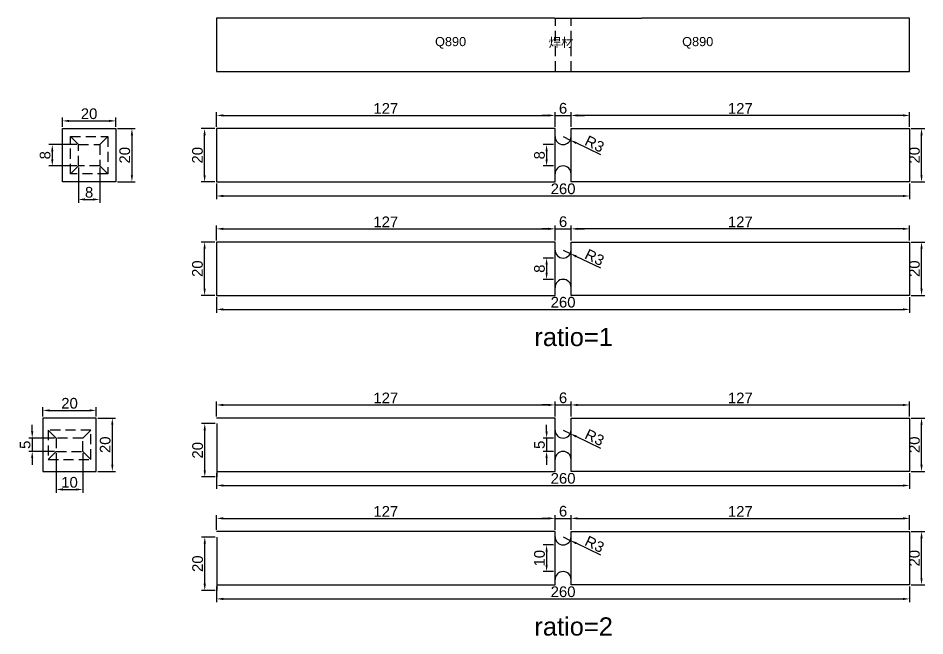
# Model space of a CAD drawing. Header units: millimetres. Extents: x 2099 to 3167, y 1581 to 1813.
# Drawn here: x 2099.4 to 2439.6, y 1581.4 to 1813 of the extents above; entities that cross this region are included whole.
import ezdxf

# ---------------------------------------------------------------- set-up
doc = ezdxf.new("R2010")
doc.units = ezdxf.units.MM
doc.header["$LTSCALE"] = 0.3
doc.linetypes.add('DASHED', pattern=[19.05, 12.7, -6.35])
doc.styles.get("Standard").update_dxf_attribs({"font": 'arial.ttf'})
doc.dimstyles.new('ISO-25', dxfattribs={"dimtxt": 4, "dimasz": 2.5, "dimexe": 1.25, "dimexo": 0.625, "dimtad": 1, "dimtxsty": 'Standard', "dimcen": 2.5, "dimadec": 0, "dimazin": 0, "dimtfac": 1, "dimtmove": 0, "dimatfit": 3, "dimfxl": 1, "dimarcsym": 0})

# ---------------------------------------------------------------- blocks, each defined once
blk = doc.blocks.new('*D2')
at = {"color": 0, "lineweight": -2, "transparency": 16777216}
for p, q in [((2173.22, 1771.57), (2168.11, 1771.57)), ((2169.36, 1754.07), (2169.36, 1769.07)), ((2173.22, 1751.57), (2168.11, 1751.57))]:
    blk.add_line(p, q, dxfattribs=at)
at = {"color": 0, "transparency": 16777216}
for points in [[(2168.94, 1769.07), (2169.78, 1769.07), (2169.36, 1771.57)], [(2168.94, 1754.07), (2169.78, 1754.07), (2169.36, 1751.57)]]:
    blk.add_solid(points, dxfattribs=at)
at = {"layer": 'Defpoints', "color": 0, "transparency": 16777216}
for p in [(2169.36, 1771.57), (2173.85, 1771.57), (2173.85, 1751.57)]:
    blk.add_point(p, dxfattribs=at)
at = {"color": 0, "transparency": 16777216, "insert": (2166.69, 1761.57), "char_height": 4, "attachment_point": 5, "rotation": 90}
blk.add_mtext('20', dxfattribs=at)
blk = doc.blocks.new('*D3')
at = {"color": 0, "lineweight": -2, "transparency": 16777216}
for p, q in [((2173.85, 1772.2), (2173.85, 1777.75)), ((2176.35, 1776.5), (2298.35, 1776.5)), ((2300.85, 1772.2), (2300.85, 1777.75))]:
    blk.add_line(p, q, dxfattribs=at)
at = {"color": 0, "transparency": 16777216}
for points in [[(2176.35, 1776.92), (2176.35, 1776.09), (2173.85, 1776.5)], [(2298.35, 1776.92), (2298.35, 1776.09), (2300.85, 1776.5)]]:
    blk.add_solid(points, dxfattribs=at)
at = {"layer": 'Defpoints', "color": 0, "transparency": 16777216}
for p in [(2300.85, 1776.5), (2173.85, 1771.57), (2300.85, 1771.57)]:
    blk.add_point(p, dxfattribs=at)
at = {"color": 0, "transparency": 16777216, "insert": (2237.35, 1779.14), "char_height": 4, "attachment_point": 5}
blk.add_mtext('127', dxfattribs=at)
blk = doc.blocks.new('*D4')
at = {"color": 0, "lineweight": -2, "transparency": 16777216}
for p, q in [((2300.22, 1765.57), (2296.42, 1765.57)), ((2297.67, 1763.07), (2297.67, 1760.07)), ((2300.22, 1757.57), (2296.42, 1757.57))]:
    blk.add_line(p, q, dxfattribs=at)
at = {"color": 0, "transparency": 16777216}
for points in [[(2297.26, 1763.07), (2298.09, 1763.07), (2297.67, 1765.57)], [(2297.26, 1760.07), (2298.09, 1760.07), (2297.67, 1757.57)]]:
    blk.add_solid(points, dxfattribs=at)
at = {"layer": 'Defpoints', "color": 0, "transparency": 16777216}
for p in [(2300.85, 1765.57), (2297.67, 1757.57), (2300.85, 1757.57)]:
    blk.add_point(p, dxfattribs=at)
at = {"color": 0, "transparency": 16777216, "insert": (2295.01, 1761.57), "char_height": 4, "attachment_point": 5, "rotation": 90}
blk.add_mtext('8', dxfattribs=at)
blk = doc.blocks.new('*D5')
at = {"color": 0, "lineweight": -2, "transparency": 16777216}
for p, q in [((2303.85, 1768.57), (2306.55, 1767.26)), ((2317.97, 1761.72), (2308.79, 1766.17))]:
    blk.add_line(p, q, dxfattribs=at)
at = {"color": 0, "transparency": 16777216}
blk.add_solid([(2308.98, 1766.54), (2308.61, 1765.79), (2306.55, 1767.26)], dxfattribs=at)
at = {"layer": 'Defpoints', "color": 0, "transparency": 16777216}
for p in [(2303.85, 1768.57), (2306.55, 1767.26)]:
    blk.add_point(p, dxfattribs=at)
at = {"color": 0, "transparency": 16777216, "insert": (2315.67, 1765.8), "char_height": 4, "attachment_point": 5, "rotation": 334.116}
blk.add_mtext('R3', dxfattribs=at)
blk = doc.blocks.new('*D6')
at = {"color": 0, "lineweight": -2, "transparency": 16777216}
for p, q in [((2434.47, 1771.57), (2439.58, 1771.57)), ((2438.33, 1754.07), (2438.33, 1769.07)), ((2434.47, 1751.57), (2439.58, 1751.57))]:
    blk.add_line(p, q, dxfattribs=at)
at = {"color": 0, "transparency": 16777216}
for points in [[(2437.92, 1769.07), (2438.75, 1769.07), (2438.33, 1771.57)], [(2437.92, 1754.07), (2438.75, 1754.07), (2438.33, 1751.57)]]:
    blk.add_solid(points, dxfattribs=at)
at = {"layer": 'Defpoints', "color": 0, "transparency": 16777216}
for p in [(2433.85, 1771.57), (2438.33, 1771.57), (2433.85, 1751.57)]:
    blk.add_point(p, dxfattribs=at)
at = {"color": 0, "transparency": 16777216, "insert": (2435.67, 1761.57), "char_height": 4, "attachment_point": 5, "rotation": 90}
blk.add_mtext('20', dxfattribs=at)
blk = doc.blocks.new('*D7')
at = {"color": 0, "lineweight": -2, "transparency": 16777216}
for p, q in [((2306.85, 1772.2), (2306.85, 1777.75)), ((2431.35, 1776.5), (2309.35, 1776.5)), ((2433.85, 1772.2), (2433.85, 1777.75))]:
    blk.add_line(p, q, dxfattribs=at)
at = {"color": 0, "transparency": 16777216}
for points in [[(2309.35, 1776.92), (2309.35, 1776.09), (2306.85, 1776.5)], [(2431.35, 1776.92), (2431.35, 1776.09), (2433.85, 1776.5)]]:
    blk.add_solid(points, dxfattribs=at)
at = {"layer": 'Defpoints', "color": 0, "transparency": 16777216}
for p in [(2306.85, 1776.5), (2306.85, 1771.57), (2433.85, 1771.57)]:
    blk.add_point(p, dxfattribs=at)
at = {"color": 0, "transparency": 16777216, "insert": (2370.35, 1779.14), "char_height": 4, "attachment_point": 5}
blk.add_mtext('127', dxfattribs=at)
blk = doc.blocks.new('*D8')
at = {"color": 0, "lineweight": -2, "transparency": 16777216}
for p, q in [((2298.35, 1776.5), (2295.85, 1776.5)), ((2300.85, 1772.2), (2300.85, 1777.75)), ((2300.85, 1776.5), (2306.85, 1776.5)), ((2306.85, 1772.2), (2306.85, 1777.75)), ((2309.35, 1776.5), (2311.85, 1776.5))]:
    blk.add_line(p, q, dxfattribs=at)
at = {"color": 0, "transparency": 16777216}
for points in [[(2298.35, 1776.92), (2298.35, 1776.09), (2300.85, 1776.5)], [(2309.35, 1776.92), (2309.35, 1776.09), (2306.85, 1776.5)]]:
    blk.add_solid(points, dxfattribs=at)
at = {"layer": 'Defpoints', "color": 0, "transparency": 16777216}
for p in [(2306.85, 1776.5), (2300.85, 1771.57), (2306.85, 1771.57)]:
    blk.add_point(p, dxfattribs=at)
at = {"color": 0, "transparency": 16777216, "insert": (2303.85, 1779.17), "char_height": 4, "attachment_point": 5}
blk.add_mtext('6', dxfattribs=at)
blk = doc.blocks.new('*D9')
at = {"color": 0, "lineweight": -2, "transparency": 16777216}
for p, q in [((2173.85, 1750.95), (2173.85, 1745.05)), ((2433.85, 1750.95), (2433.85, 1745.05)), ((2176.35, 1746.3), (2431.35, 1746.3))]:
    blk.add_line(p, q, dxfattribs=at)
at = {"color": 0, "transparency": 16777216}
for points in [[(2176.35, 1746.72), (2176.35, 1745.89), (2173.85, 1746.3)], [(2431.35, 1746.72), (2431.35, 1745.89), (2433.85, 1746.3)]]:
    blk.add_solid(points, dxfattribs=at)
at = {"layer": 'Defpoints', "color": 0, "transparency": 16777216}
for p in [(2173.85, 1751.57), (2433.85, 1751.57), (2433.85, 1746.3)]:
    blk.add_point(p, dxfattribs=at)
at = {"color": 0, "transparency": 16777216, "insert": (2303.85, 1748.97), "char_height": 4, "attachment_point": 5}
blk.add_mtext('260', dxfattribs=at)
blk = doc.blocks.new('*D14')
at = {"color": 0, "lineweight": -2, "transparency": 16777216}
for p, q in [((2173.22, 1729.04), (2168.11, 1729.04)), ((2169.36, 1711.54), (2169.36, 1726.54)), ((2173.22, 1709.04), (2168.11, 1709.04))]:
    blk.add_line(p, q, dxfattribs=at)
at = {"color": 0, "transparency": 16777216}
for points in [[(2168.94, 1726.54), (2169.78, 1726.54), (2169.36, 1729.04)], [(2168.94, 1711.54), (2169.78, 1711.54), (2169.36, 1709.04)]]:
    blk.add_solid(points, dxfattribs=at)
at = {"layer": 'Defpoints', "color": 0, "transparency": 16777216}
for p in [(2169.36, 1729.04), (2173.85, 1729.04), (2173.85, 1709.04)]:
    blk.add_point(p, dxfattribs=at)
at = {"color": 0, "transparency": 16777216, "insert": (2166.69, 1719.04), "char_height": 4, "attachment_point": 5, "rotation": 90}
blk.add_mtext('20', dxfattribs=at)
blk = doc.blocks.new('*D15')
at = {"color": 0, "lineweight": -2, "transparency": 16777216}
for p, q in [((2173.85, 1729.67), (2173.85, 1735.23)), ((2300.85, 1729.67), (2300.85, 1735.23)), ((2176.35, 1733.98), (2298.35, 1733.98))]:
    blk.add_line(p, q, dxfattribs=at)
at = {"color": 0, "transparency": 16777216}
for points in [[(2176.35, 1734.39), (2176.35, 1733.56), (2173.85, 1733.98)], [(2298.35, 1734.39), (2298.35, 1733.56), (2300.85, 1733.98)]]:
    blk.add_solid(points, dxfattribs=at)
at = {"layer": 'Defpoints', "color": 0, "transparency": 16777216}
for p in [(2300.85, 1733.98), (2173.85, 1729.04), (2300.85, 1729.04)]:
    blk.add_point(p, dxfattribs=at)
at = {"color": 0, "transparency": 16777216, "insert": (2237.35, 1736.61), "char_height": 4, "attachment_point": 5}
blk.add_mtext('127', dxfattribs=at)
blk = doc.blocks.new('*D10')
at = {"color": 0, "lineweight": -2, "transparency": 16777216}
for p, q in [((2300.22, 1723.04), (2296.42, 1723.04)), ((2297.67, 1720.54), (2297.67, 1717.54)), ((2300.22, 1715.04), (2296.42, 1715.04))]:
    blk.add_line(p, q, dxfattribs=at)
at = {"color": 0, "transparency": 16777216}
for points in [[(2297.26, 1720.54), (2298.09, 1720.54), (2297.67, 1723.04)], [(2297.26, 1717.54), (2298.09, 1717.54), (2297.67, 1715.04)]]:
    blk.add_solid(points, dxfattribs=at)
at = {"layer": 'Defpoints', "color": 0, "transparency": 16777216}
for p in [(2300.85, 1723.04), (2297.67, 1715.04), (2300.85, 1715.04)]:
    blk.add_point(p, dxfattribs=at)
at = {"color": 0, "transparency": 16777216, "insert": (2295.01, 1719.04), "char_height": 4, "attachment_point": 5, "rotation": 90}
blk.add_mtext('8', dxfattribs=at)
blk = doc.blocks.new('*D12')
at = {"color": 0, "lineweight": -2, "transparency": 16777216}
for p, q in [((2303.85, 1726.04), (2306.55, 1724.73)), ((2317.97, 1719.19), (2308.79, 1723.64))]:
    blk.add_line(p, q, dxfattribs=at)
at = {"color": 0, "transparency": 16777216}
blk.add_solid([(2308.98, 1724.02), (2308.61, 1723.27), (2306.55, 1724.73)], dxfattribs=at)
at = {"layer": 'Defpoints', "color": 0, "transparency": 16777216}
for p in [(2303.85, 1726.04), (2306.55, 1724.73)]:
    blk.add_point(p, dxfattribs=at)
at = {"color": 0, "transparency": 16777216, "insert": (2315.67, 1723.27), "char_height": 4, "attachment_point": 5, "rotation": 334.116}
blk.add_mtext('R3', dxfattribs=at)
blk = doc.blocks.new('*D16')
at = {"color": 0, "lineweight": -2, "transparency": 16777216}
for p, q in [((2434.47, 1729.04), (2439.58, 1729.04)), ((2438.33, 1711.54), (2438.33, 1726.54)), ((2434.47, 1709.04), (2439.58, 1709.04))]:
    blk.add_line(p, q, dxfattribs=at)
at = {"color": 0, "transparency": 16777216}
for points in [[(2437.92, 1726.54), (2438.75, 1726.54), (2438.33, 1729.04)], [(2437.92, 1711.54), (2438.75, 1711.54), (2438.33, 1709.04)]]:
    blk.add_solid(points, dxfattribs=at)
at = {"layer": 'Defpoints', "color": 0, "transparency": 16777216}
for p in [(2433.85, 1729.04), (2438.33, 1729.04), (2433.85, 1709.04)]:
    blk.add_point(p, dxfattribs=at)
at = {"color": 0, "transparency": 16777216, "insert": (2435.67, 1719.04), "char_height": 4, "attachment_point": 5, "rotation": 90}
blk.add_mtext('20', dxfattribs=at)
blk = doc.blocks.new('*D17')
at = {"color": 0, "lineweight": -2, "transparency": 16777216}
for p, q in [((2306.85, 1729.67), (2306.85, 1735.23)), ((2433.85, 1729.67), (2433.85, 1735.23)), ((2431.35, 1733.98), (2309.35, 1733.98))]:
    blk.add_line(p, q, dxfattribs=at)
at = {"color": 0, "transparency": 16777216}
for points in [[(2309.35, 1734.39), (2309.35, 1733.56), (2306.85, 1733.98)], [(2431.35, 1734.39), (2431.35, 1733.56), (2433.85, 1733.98)]]:
    blk.add_solid(points, dxfattribs=at)
at = {"layer": 'Defpoints', "color": 0, "transparency": 16777216}
for p in [(2306.85, 1733.98), (2306.85, 1729.04), (2433.85, 1729.04)]:
    blk.add_point(p, dxfattribs=at)
at = {"color": 0, "transparency": 16777216, "insert": (2370.35, 1736.61), "char_height": 4, "attachment_point": 5}
blk.add_mtext('127', dxfattribs=at)
blk = doc.blocks.new('*D13')
at = {"color": 0, "lineweight": -2, "transparency": 16777216}
for p, q in [((2300.85, 1729.67), (2300.85, 1735.23)), ((2306.85, 1729.67), (2306.85, 1735.23)), ((2298.35, 1733.98), (2295.85, 1733.98)), ((2300.85, 1733.98), (2306.85, 1733.98)), ((2309.35, 1733.98), (2311.85, 1733.98))]:
    blk.add_line(p, q, dxfattribs=at)
at = {"color": 0, "transparency": 16777216}
for points in [[(2298.35, 1734.39), (2298.35, 1733.56), (2300.85, 1733.98)], [(2309.35, 1734.39), (2309.35, 1733.56), (2306.85, 1733.98)]]:
    blk.add_solid(points, dxfattribs=at)
at = {"layer": 'Defpoints', "color": 0, "transparency": 16777216}
for p in [(2306.85, 1733.98), (2300.85, 1729.04), (2306.85, 1729.04)]:
    blk.add_point(p, dxfattribs=at)
at = {"color": 0, "transparency": 16777216, "insert": (2303.85, 1736.65), "char_height": 4, "attachment_point": 5}
blk.add_mtext('6', dxfattribs=at)
blk = doc.blocks.new('*D11')
at = {"color": 0, "lineweight": -2, "transparency": 16777216}
for p, q in [((2173.85, 1708.42), (2173.85, 1702.53)), ((2433.85, 1708.42), (2433.85, 1702.53)), ((2176.35, 1703.78), (2431.35, 1703.78))]:
    blk.add_line(p, q, dxfattribs=at)
at = {"color": 0, "transparency": 16777216}
for points in [[(2176.35, 1704.19), (2176.35, 1703.36), (2173.85, 1703.78)], [(2431.35, 1704.19), (2431.35, 1703.36), (2433.85, 1703.78)]]:
    blk.add_solid(points, dxfattribs=at)
at = {"layer": 'Defpoints', "color": 0, "transparency": 16777216}
for p in [(2173.85, 1709.04), (2433.85, 1709.04), (2433.85, 1703.78)]:
    blk.add_point(p, dxfattribs=at)
at = {"color": 0, "transparency": 16777216, "insert": (2303.85, 1706.44), "char_height": 4, "attachment_point": 5}
blk.add_mtext('260', dxfattribs=at)
blk = doc.blocks.new('*D50')
at = {"color": 0, "lineweight": -2, "transparency": 16777216}
for p, q in [((2173.28, 1660.95), (2168.17, 1660.95)), ((2169.42, 1643.45), (2169.42, 1658.45)), ((2173.28, 1640.95), (2168.17, 1640.95))]:
    blk.add_line(p, q, dxfattribs=at)
at = {"color": 0, "transparency": 16777216}
for points in [[(2169, 1658.45), (2169.84, 1658.45), (2169.42, 1660.95)], [(2169, 1643.45), (2169.84, 1643.45), (2169.42, 1640.95)]]:
    blk.add_solid(points, dxfattribs=at)
at = {"layer": 'Defpoints', "color": 0, "transparency": 16777216}
for p in [(2169.42, 1660.95), (2173.91, 1660.95), (2173.91, 1640.95)]:
    blk.add_point(p, dxfattribs=at)
at = {"color": 0, "transparency": 16777216, "insert": (2166.75, 1650.95), "char_height": 4, "attachment_point": 5, "rotation": 90}
blk.add_mtext('20', dxfattribs=at)
blk = doc.blocks.new('*D51')
at = {"color": 0, "lineweight": -2, "transparency": 16777216}
for p, q in [((2173.85, 1663.64), (2173.85, 1669.2)), ((2176.35, 1667.95), (2298.35, 1667.95)), ((2300.85, 1663.64), (2300.85, 1669.2))]:
    blk.add_line(p, q, dxfattribs=at)
at = {"color": 0, "transparency": 16777216}
for points in [[(2176.35, 1668.36), (2176.35, 1667.53), (2173.85, 1667.95)], [(2298.35, 1668.36), (2298.35, 1667.53), (2300.85, 1667.95)]]:
    blk.add_solid(points, dxfattribs=at)
at = {"layer": 'Defpoints', "color": 0, "transparency": 16777216}
for p in [(2300.85, 1667.95), (2173.85, 1663.01), (2300.85, 1663.01)]:
    blk.add_point(p, dxfattribs=at)
at = {"color": 0, "transparency": 16777216, "insert": (2237.35, 1670.58), "char_height": 4, "attachment_point": 5}
blk.add_mtext('127', dxfattribs=at)
blk = doc.blocks.new('*D34')
at = {"color": 0, "lineweight": -2, "transparency": 16777216}
for p, q in [((2297.67, 1658.01), (2297.67, 1660.51)), ((2300.22, 1655.51), (2296.42, 1655.51)), ((2297.67, 1655.51), (2297.67, 1650.51)), ((2300.22, 1650.51), (2296.42, 1650.51)), ((2297.67, 1648.01), (2297.67, 1645.51))]:
    blk.add_line(p, q, dxfattribs=at)
at = {"color": 0, "transparency": 16777216}
for points in [[(2297.26, 1658.01), (2298.09, 1658.01), (2297.67, 1655.51)], [(2297.26, 1648.01), (2298.09, 1648.01), (2297.67, 1650.51)]]:
    blk.add_solid(points, dxfattribs=at)
at = {"layer": 'Defpoints', "color": 0, "transparency": 16777216}
for p in [(2300.85, 1655.51), (2297.67, 1650.51), (2300.85, 1650.51)]:
    blk.add_point(p, dxfattribs=at)
at = {"color": 0, "transparency": 16777216, "insert": (2295.01, 1653.01), "char_height": 4, "attachment_point": 5, "rotation": 90}
blk.add_mtext('5', dxfattribs=at)
blk = doc.blocks.new('*D48')
at = {"color": 0, "lineweight": -2, "transparency": 16777216}
for p, q in [((2303.85, 1658.51), (2306.55, 1657.2)), ((2317.97, 1651.66), (2308.79, 1656.11))]:
    blk.add_line(p, q, dxfattribs=at)
at = {"color": 0, "transparency": 16777216}
blk.add_solid([(2308.98, 1656.49), (2308.61, 1655.74), (2306.55, 1657.2)], dxfattribs=at)
at = {"layer": 'Defpoints', "color": 0, "transparency": 16777216}
for p in [(2303.85, 1658.51), (2306.55, 1657.2)]:
    blk.add_point(p, dxfattribs=at)
at = {"color": 0, "transparency": 16777216, "insert": (2315.67, 1655.74), "char_height": 4, "attachment_point": 5, "rotation": 334.116}
blk.add_mtext('R3', dxfattribs=at)
blk = doc.blocks.new('*D52')
at = {"color": 0, "lineweight": -2, "transparency": 16777216}
for p, q in [((2434.47, 1663.01), (2439.58, 1663.01)), ((2438.33, 1645.51), (2438.33, 1660.51)), ((2434.47, 1643.01), (2439.58, 1643.01))]:
    blk.add_line(p, q, dxfattribs=at)
at = {"color": 0, "transparency": 16777216}
for points in [[(2437.92, 1660.51), (2438.75, 1660.51), (2438.33, 1663.01)], [(2437.92, 1645.51), (2438.75, 1645.51), (2438.33, 1643.01)]]:
    blk.add_solid(points, dxfattribs=at)
at = {"layer": 'Defpoints', "color": 0, "transparency": 16777216}
for p in [(2433.85, 1663.01), (2438.33, 1663.01), (2433.85, 1643.01)]:
    blk.add_point(p, dxfattribs=at)
at = {"color": 0, "transparency": 16777216, "insert": (2435.67, 1653.01), "char_height": 4, "attachment_point": 5, "rotation": 90}
blk.add_mtext('20', dxfattribs=at)
blk = doc.blocks.new('*D49')
at = {"color": 0, "lineweight": -2, "transparency": 16777216}
for p, q in [((2298.35, 1667.95), (2295.85, 1667.95)), ((2300.85, 1663.64), (2300.85, 1669.2)), ((2300.85, 1667.95), (2306.85, 1667.95)), ((2306.85, 1663.64), (2306.85, 1669.2)), ((2309.35, 1667.95), (2311.85, 1667.95))]:
    blk.add_line(p, q, dxfattribs=at)
at = {"color": 0, "transparency": 16777216}
for points in [[(2298.35, 1668.36), (2298.35, 1667.53), (2300.85, 1667.95)], [(2309.35, 1668.36), (2309.35, 1667.53), (2306.85, 1667.95)]]:
    blk.add_solid(points, dxfattribs=at)
at = {"layer": 'Defpoints', "color": 0, "transparency": 16777216}
for p in [(2306.85, 1667.95), (2300.85, 1663.01), (2306.85, 1663.01)]:
    blk.add_point(p, dxfattribs=at)
at = {"color": 0, "transparency": 16777216, "insert": (2303.85, 1670.61), "char_height": 4, "attachment_point": 5}
blk.add_mtext('6', dxfattribs=at)
blk = doc.blocks.new('*D54')
at = {"color": 0, "lineweight": -2, "transparency": 16777216}
for p, q in [((2173.28, 1618.42), (2168.17, 1618.42)), ((2169.42, 1600.92), (2169.42, 1615.92)), ((2173.28, 1598.42), (2168.17, 1598.42))]:
    blk.add_line(p, q, dxfattribs=at)
at = {"color": 0, "transparency": 16777216}
for points in [[(2169, 1615.92), (2169.84, 1615.92), (2169.42, 1618.42)], [(2169, 1600.92), (2169.84, 1600.92), (2169.42, 1598.42)]]:
    blk.add_solid(points, dxfattribs=at)
at = {"layer": 'Defpoints', "color": 0, "transparency": 16777216}
for p in [(2169.42, 1618.42), (2173.91, 1618.42), (2173.91, 1598.42)]:
    blk.add_point(p, dxfattribs=at)
at = {"color": 0, "transparency": 16777216, "insert": (2166.75, 1608.42), "char_height": 4, "attachment_point": 5, "rotation": 90}
blk.add_mtext('20', dxfattribs=at)
blk = doc.blocks.new('*D36')
at = {"color": 0, "lineweight": -2, "transparency": 16777216}
for p, q in [((2300.22, 1615.49), (2296.42, 1615.49)), ((2297.67, 1612.99), (2297.67, 1607.99)), ((2300.22, 1605.49), (2296.42, 1605.49))]:
    blk.add_line(p, q, dxfattribs=at)
at = {"color": 0, "transparency": 16777216}
for points in [[(2297.26, 1612.99), (2298.09, 1612.99), (2297.67, 1615.49)], [(2297.26, 1607.99), (2298.09, 1607.99), (2297.67, 1605.49)]]:
    blk.add_solid(points, dxfattribs=at)
at = {"layer": 'Defpoints', "color": 0, "transparency": 16777216}
for p in [(2300.85, 1615.49), (2297.67, 1605.49), (2300.85, 1605.49)]:
    blk.add_point(p, dxfattribs=at)
at = {"color": 0, "transparency": 16777216, "insert": (2295.01, 1610.49), "char_height": 4, "attachment_point": 5, "rotation": 90}
blk.add_mtext('10', dxfattribs=at)
blk = doc.blocks.new('*D37')
at = {"color": 0, "lineweight": -2, "transparency": 16777216}
for p, q in [((2303.85, 1618.49), (2306.55, 1617.18)), ((2317.97, 1611.63), (2308.79, 1616.08))]:
    blk.add_line(p, q, dxfattribs=at)
at = {"color": 0, "transparency": 16777216}
blk.add_solid([(2308.98, 1616.46), (2308.61, 1615.71), (2306.55, 1617.18)], dxfattribs=at)
at = {"layer": 'Defpoints', "color": 0, "transparency": 16777216}
for p in [(2303.85, 1618.49), (2306.55, 1617.18)]:
    blk.add_point(p, dxfattribs=at)
at = {"color": 0, "transparency": 16777216, "insert": (2315.67, 1615.71), "char_height": 4, "attachment_point": 5, "rotation": 334.116}
blk.add_mtext('R3', dxfattribs=at)
blk = doc.blocks.new('*D56')
at = {"color": 0, "lineweight": -2, "transparency": 16777216}
for p, q in [((2434.47, 1620.49), (2439.58, 1620.49)), ((2438.33, 1602.99), (2438.33, 1617.99)), ((2434.47, 1600.49), (2439.58, 1600.49))]:
    blk.add_line(p, q, dxfattribs=at)
at = {"color": 0, "transparency": 16777216}
for points in [[(2437.92, 1617.99), (2438.75, 1617.99), (2438.33, 1620.49)], [(2437.92, 1602.99), (2438.75, 1602.99), (2438.33, 1600.49)]]:
    blk.add_solid(points, dxfattribs=at)
at = {"layer": 'Defpoints', "color": 0, "transparency": 16777216}
for p in [(2433.85, 1620.49), (2438.33, 1620.49), (2433.85, 1600.49)]:
    blk.add_point(p, dxfattribs=at)
at = {"color": 0, "transparency": 16777216, "insert": (2435.67, 1610.49), "char_height": 4, "attachment_point": 5, "rotation": 90}
blk.add_mtext('20', dxfattribs=at)
blk = doc.blocks.new('*D38')
at = {"color": 0, "lineweight": -2, "transparency": 16777216}
for p, q in [((2300.85, 1621.11), (2300.85, 1626.67)), ((2306.85, 1621.11), (2306.85, 1626.67)), ((2298.35, 1625.42), (2295.85, 1625.42)), ((2300.85, 1625.42), (2306.85, 1625.42)), ((2309.35, 1625.42), (2311.85, 1625.42))]:
    blk.add_line(p, q, dxfattribs=at)
at = {"color": 0, "transparency": 16777216}
for points in [[(2298.35, 1625.84), (2298.35, 1625), (2300.85, 1625.42)], [(2309.35, 1625.84), (2309.35, 1625), (2306.85, 1625.42)]]:
    blk.add_solid(points, dxfattribs=at)
at = {"layer": 'Defpoints', "color": 0, "transparency": 16777216}
for p in [(2306.85, 1625.42), (2300.85, 1620.49), (2306.85, 1620.49)]:
    blk.add_point(p, dxfattribs=at)
at = {"color": 0, "transparency": 16777216, "insert": (2303.85, 1628.09), "char_height": 4, "attachment_point": 5}
blk.add_mtext('6', dxfattribs=at)
blk = doc.blocks.new('*D72')
at = {"color": 0, "lineweight": -2, "transparency": 16777216}
for p, q in [((2113.69, 1649.89), (2113.69, 1635.01)), ((2123.69, 1649.89), (2123.69, 1635.01)), ((2116.19, 1636.26), (2121.19, 1636.26))]:
    blk.add_line(p, q, dxfattribs=at)
at = {"color": 0, "transparency": 16777216}
for points in [[(2116.19, 1636.68), (2116.19, 1635.84), (2113.69, 1636.26)], [(2121.19, 1636.68), (2121.19, 1635.84), (2123.69, 1636.26)]]:
    blk.add_solid(points, dxfattribs=at)
at = {"layer": 'Defpoints', "color": 0, "transparency": 16777216}
for p in [(2113.69, 1650.51), (2123.69, 1650.51), (2123.69, 1636.26)]:
    blk.add_point(p, dxfattribs=at)
at = {"color": 0, "transparency": 16777216, "insert": (2118.69, 1638.93), "char_height": 4, "attachment_point": 5}
blk.add_mtext('10', dxfattribs=at)
blk = doc.blocks.new('*D74')
at = {"color": 0, "lineweight": -2, "transparency": 16777216}
for p, q in [((2173.85, 1621.11), (2173.85, 1626.67)), ((2300.85, 1621.11), (2300.85, 1626.67)), ((2176.35, 1625.42), (2298.35, 1625.42))]:
    blk.add_line(p, q, dxfattribs=at)
at = {"color": 0, "transparency": 16777216}
for points in [[(2176.35, 1625.84), (2176.35, 1625), (2173.85, 1625.42)], [(2298.35, 1625.84), (2298.35, 1625), (2300.85, 1625.42)]]:
    blk.add_solid(points, dxfattribs=at)
at = {"layer": 'Defpoints', "color": 0, "transparency": 16777216}
for p in [(2300.85, 1625.42), (2173.85, 1620.49), (2300.85, 1620.49)]:
    blk.add_point(p, dxfattribs=at)
at = {"color": 0, "transparency": 16777216, "insert": (2237.35, 1628.05), "char_height": 4, "attachment_point": 5}
blk.add_mtext('127', dxfattribs=at)
blk = doc.blocks.new('*D75')
at = {"color": 0, "lineweight": -2, "transparency": 16777216}
for p, q in [((2306.85, 1663.64), (2306.85, 1669.2)), ((2309.35, 1667.95), (2431.35, 1667.95)), ((2433.85, 1663.64), (2433.85, 1669.2))]:
    blk.add_line(p, q, dxfattribs=at)
at = {"color": 0, "transparency": 16777216}
for points in [[(2309.35, 1668.36), (2309.35, 1667.53), (2306.85, 1667.95)], [(2431.35, 1668.36), (2431.35, 1667.53), (2433.85, 1667.95)]]:
    blk.add_solid(points, dxfattribs=at)
at = {"layer": 'Defpoints', "color": 0, "transparency": 16777216}
for p in [(2433.85, 1667.95), (2306.85, 1663.01), (2433.85, 1663.01)]:
    blk.add_point(p, dxfattribs=at)
at = {"color": 0, "transparency": 16777216, "insert": (2370.35, 1670.58), "char_height": 4, "attachment_point": 5}
blk.add_mtext('127', dxfattribs=at)
blk = doc.blocks.new('*D76')
at = {"color": 0, "lineweight": -2, "transparency": 16777216}
for p, q in [((2306.85, 1621.11), (2306.85, 1626.67)), ((2433.85, 1621.11), (2433.85, 1626.67)), ((2309.35, 1625.42), (2431.35, 1625.42))]:
    blk.add_line(p, q, dxfattribs=at)
at = {"color": 0, "transparency": 16777216}
for points in [[(2309.35, 1625.84), (2309.35, 1625), (2306.85, 1625.42)], [(2431.35, 1625.84), (2431.35, 1625), (2433.85, 1625.42)]]:
    blk.add_solid(points, dxfattribs=at)
at = {"layer": 'Defpoints', "color": 0, "transparency": 16777216}
for p in [(2433.85, 1625.42), (2306.85, 1620.49), (2433.85, 1620.49)]:
    blk.add_point(p, dxfattribs=at)
at = {"color": 0, "transparency": 16777216, "insert": (2370.35, 1628.05), "char_height": 4, "attachment_point": 5}
blk.add_mtext('127', dxfattribs=at)
blk = doc.blocks.new('*D77')
at = {"color": 0, "lineweight": -2, "transparency": 16777216}
for p, q in [((2173.85, 1642.39), (2173.85, 1636.5)), ((2433.85, 1642.39), (2433.85, 1636.5)), ((2176.35, 1637.75), (2431.35, 1637.75))]:
    blk.add_line(p, q, dxfattribs=at)
at = {"color": 0, "transparency": 16777216}
for points in [[(2176.35, 1638.16), (2176.35, 1637.33), (2173.85, 1637.75)], [(2431.35, 1638.16), (2431.35, 1637.33), (2433.85, 1637.75)]]:
    blk.add_solid(points, dxfattribs=at)
at = {"layer": 'Defpoints', "color": 0, "transparency": 16777216}
for p in [(2173.85, 1643.01), (2433.85, 1643.01), (2433.85, 1637.75)]:
    blk.add_point(p, dxfattribs=at)
at = {"color": 0, "transparency": 16777216, "insert": (2303.85, 1640.41), "char_height": 4, "attachment_point": 5}
blk.add_mtext('260', dxfattribs=at)
blk = doc.blocks.new('*D78')
at = {"color": 0, "lineweight": -2, "transparency": 16777216}
for p, q in [((2173.85, 1599.86), (2173.85, 1593.97)), ((2433.85, 1599.86), (2433.85, 1593.97)), ((2176.35, 1595.22), (2431.35, 1595.22))]:
    blk.add_line(p, q, dxfattribs=at)
at = {"color": 0, "transparency": 16777216}
for points in [[(2176.35, 1595.64), (2176.35, 1594.8), (2173.85, 1595.22)], [(2431.35, 1595.64), (2431.35, 1594.8), (2433.85, 1595.22)]]:
    blk.add_solid(points, dxfattribs=at)
at = {"layer": 'Defpoints', "color": 0, "transparency": 16777216}
for p in [(2173.85, 1600.49), (2433.85, 1600.49), (2433.85, 1595.22)]:
    blk.add_point(p, dxfattribs=at)
at = {"color": 0, "transparency": 16777216, "insert": (2303.85, 1597.89), "char_height": 4, "attachment_point": 5}
blk.add_mtext('260', dxfattribs=at)
blk = doc.blocks.new('*D93')
at = {"color": 0, "lineweight": -2, "transparency": 16777216}
for p, q in [((2121.41, 1765.57), (2110.96, 1765.57)), ((2112.21, 1763.07), (2112.21, 1760.07)), ((2121.41, 1757.57), (2110.96, 1757.57))]:
    blk.add_line(p, q, dxfattribs=at)
at = {"color": 0, "transparency": 16777216}
for points in [[(2111.79, 1763.07), (2112.63, 1763.07), (2112.21, 1765.57)], [(2111.79, 1760.07), (2112.63, 1760.07), (2112.21, 1757.57)]]:
    blk.add_solid(points, dxfattribs=at)
at = {"layer": 'Defpoints', "color": 0, "transparency": 16777216}
for p in [(2122.03, 1765.57), (2112.21, 1757.57), (2122.03, 1757.57)]:
    blk.add_point(p, dxfattribs=at)
at = {"color": 0, "transparency": 16777216, "insert": (2109.54, 1761.57), "char_height": 4, "attachment_point": 5, "rotation": 90}
blk.add_mtext('8', dxfattribs=at)
blk = doc.blocks.new('*D94')
at = {"color": 0, "lineweight": -2, "transparency": 16777216}
for p, q in [((2122.03, 1756.95), (2122.03, 1743.76)), ((2130.03, 1756.95), (2130.03, 1743.76)), ((2124.53, 1745.01), (2127.53, 1745.01))]:
    blk.add_line(p, q, dxfattribs=at)
at = {"color": 0, "transparency": 16777216}
for points in [[(2124.53, 1745.42), (2124.53, 1744.59), (2122.03, 1745.01)], [(2127.53, 1745.42), (2127.53, 1744.59), (2130.03, 1745.01)]]:
    blk.add_solid(points, dxfattribs=at)
at = {"layer": 'Defpoints', "color": 0, "transparency": 16777216}
for p in [(2122.03, 1757.57), (2130.03, 1757.57), (2130.03, 1745.01)]:
    blk.add_point(p, dxfattribs=at)
at = {"color": 0, "transparency": 16777216, "insert": (2126.03, 1747.67), "char_height": 4, "attachment_point": 5}
blk.add_mtext('8', dxfattribs=at)
blk = doc.blocks.new('*D95')
at = {"color": 0, "lineweight": -2, "transparency": 16777216}
for p, q in [((2116.03, 1772.2), (2116.03, 1775.7)), ((2118.53, 1774.45), (2133.53, 1774.45)), ((2136.03, 1772.2), (2136.03, 1775.7))]:
    blk.add_line(p, q, dxfattribs=at)
at = {"color": 0, "transparency": 16777216}
for points in [[(2118.53, 1774.87), (2118.53, 1774.04), (2116.03, 1774.45)], [(2133.53, 1774.87), (2133.53, 1774.04), (2136.03, 1774.45)]]:
    blk.add_solid(points, dxfattribs=at)
at = {"layer": 'Defpoints', "color": 0, "transparency": 16777216}
for p in [(2136.03, 1774.45), (2116.03, 1771.57), (2136.03, 1771.57)]:
    blk.add_point(p, dxfattribs=at)
at = {"color": 0, "transparency": 16777216, "insert": (2126.03, 1777.12), "char_height": 4, "attachment_point": 5}
blk.add_mtext('20', dxfattribs=at)
blk = doc.blocks.new('*D96')
at = {"color": 0, "lineweight": -2, "transparency": 16777216}
for p, q in [((2136.66, 1771.57), (2143.34, 1771.57)), ((2142.09, 1769.07), (2142.09, 1754.07)), ((2136.66, 1751.57), (2143.34, 1751.57))]:
    blk.add_line(p, q, dxfattribs=at)
at = {"color": 0, "transparency": 16777216}
for points in [[(2141.67, 1769.07), (2142.51, 1769.07), (2142.09, 1771.57)], [(2141.67, 1754.07), (2142.51, 1754.07), (2142.09, 1751.57)]]:
    blk.add_solid(points, dxfattribs=at)
at = {"layer": 'Defpoints', "color": 0, "transparency": 16777216}
for p in [(2136.03, 1771.57), (2136.03, 1751.57), (2142.09, 1751.57)]:
    blk.add_point(p, dxfattribs=at)
at = {"color": 0, "transparency": 16777216, "insert": (2139.42, 1761.57), "char_height": 4, "attachment_point": 5, "rotation": 90}
blk.add_mtext('20', dxfattribs=at)
blk = doc.blocks.new('*D97')
at = {"color": 0, "lineweight": -2, "transparency": 16777216}
for p, q in [((2108.69, 1663.64), (2108.69, 1667.15)), ((2128.69, 1663.64), (2128.69, 1667.15)), ((2111.19, 1665.9), (2126.19, 1665.9))]:
    blk.add_line(p, q, dxfattribs=at)
at = {"color": 0, "transparency": 16777216}
for points in [[(2111.19, 1666.31), (2111.19, 1665.48), (2108.69, 1665.9)], [(2126.19, 1666.31), (2126.19, 1665.48), (2128.69, 1665.9)]]:
    blk.add_solid(points, dxfattribs=at)
at = {"layer": 'Defpoints', "color": 0, "transparency": 16777216}
for p in [(2128.69, 1665.9), (2108.69, 1663.01), (2128.69, 1663.01)]:
    blk.add_point(p, dxfattribs=at)
at = {"color": 0, "transparency": 16777216, "insert": (2118.69, 1668.56), "char_height": 4, "attachment_point": 5}
blk.add_mtext('20', dxfattribs=at)
blk = doc.blocks.new('*D98')
at = {"color": 0, "lineweight": -2, "transparency": 16777216}
for p, q in [((2129.31, 1663.01), (2135.99, 1663.01)), ((2134.74, 1660.51), (2134.74, 1645.51)), ((2129.31, 1643.01), (2135.99, 1643.01))]:
    blk.add_line(p, q, dxfattribs=at)
at = {"color": 0, "transparency": 16777216}
for points in [[(2134.33, 1660.51), (2135.16, 1660.51), (2134.74, 1663.01)], [(2134.33, 1645.51), (2135.16, 1645.51), (2134.74, 1643.01)]]:
    blk.add_solid(points, dxfattribs=at)
at = {"layer": 'Defpoints', "color": 0, "transparency": 16777216}
for p in [(2128.69, 1663.01), (2128.69, 1643.01), (2134.74, 1643.01)]:
    blk.add_point(p, dxfattribs=at)
at = {"color": 0, "transparency": 16777216, "insert": (2132.08, 1653.01), "char_height": 4, "attachment_point": 5, "rotation": 90}
blk.add_mtext('20', dxfattribs=at)
blk = doc.blocks.new('*D101')
at = {"color": 0, "lineweight": -2, "transparency": 16777216}
for p, q in [((2104.69, 1658.01), (2104.69, 1660.51)), ((2113.06, 1655.51), (2103.44, 1655.51)), ((2104.69, 1655.51), (2104.69, 1650.51)), ((2113.06, 1650.51), (2103.44, 1650.51)), ((2104.69, 1648.01), (2104.69, 1645.51))]:
    blk.add_line(p, q, dxfattribs=at)
at = {"color": 0, "transparency": 16777216}
for points in [[(2104.27, 1658.01), (2105.1, 1658.01), (2104.69, 1655.51)], [(2104.27, 1648.01), (2105.1, 1648.01), (2104.69, 1650.51)]]:
    blk.add_solid(points, dxfattribs=at)
at = {"layer": 'Defpoints', "color": 0, "transparency": 16777216}
for p in [(2113.69, 1655.51), (2104.69, 1650.51), (2113.69, 1650.51)]:
    blk.add_point(p, dxfattribs=at)
at = {"color": 0, "transparency": 16777216, "insert": (2102.03, 1653.01), "char_height": 4, "attachment_point": 5, "rotation": 90}
blk.add_mtext('5', dxfattribs=at)

msp = doc.modelspace()

# ---------------------------------------------------------------- linework, layer by layer
for p, q in [((2173.847, 1812.983), (2173.847, 1792.983)), ((2300.611, 1812.983), (2173.847, 1812.983)), ((2300.611, 1812.983), (2333.381, 1812.983)), ((2433.847, 1812.983), (2333.381, 1812.983)), ((2433.847, 1792.983), (2433.847, 1812.983)), ((2173.847, 1792.983), (2308.847, 1792.983)), ((2308.847, 1792.983), (2325.146, 1792.983)), ((2325.146, 1792.983), (2433.847, 1792.983)), ((2116.034, 1751.57), (2116.034, 1771.57)), ((2116.034, 1771.57), (2136.034, 1771.57)), ((2136.034, 1771.57), (2136.034, 1751.57)), ((2173.847, 1771.57), (2173.847, 1751.57)), ((2300.847, 1771.57), (2173.847, 1771.57)), ((2300.847, 1751.57), (2300.847, 1771.57)), ((2306.847, 1751.57), (2306.847, 1771.57)), ((2306.847, 1771.57), (2433.847, 1771.57)), ((2433.847, 1771.57), (2433.847, 1751.57)), ((2119.034, 1768.57), (2122.034, 1765.57)), ((2133.034, 1768.57), (2130.034, 1765.57)), ((2122.034, 1757.57), (2119.034, 1754.57)), ((2130.034, 1757.57), (2133.034, 1754.57)), ((2136.034, 1751.57), (2116.034, 1751.57)), ((2173.847, 1751.57), (2300.847, 1751.57)), ((2433.847, 1751.57), (2306.847, 1751.57)), ((2173.847, 1729.043), (2173.847, 1709.043)), ((2300.847, 1729.043), (2173.847, 1729.043)), ((2300.847, 1709.043), (2300.847, 1729.043)), ((2306.847, 1709.043), (2306.847, 1729.043)), ((2306.847, 1729.043), (2433.847, 1729.043)), ((2433.847, 1729.043), (2433.847, 1709.043)), ((2173.847, 1709.043), (2300.847, 1709.043)), ((2433.847, 1709.043), (2306.847, 1709.043)), ((2128.686, 1663.012), (2108.686, 1663.012)), ((2108.686, 1663.012), (2108.686, 1643.012)), ((2128.686, 1643.012), (2128.686, 1663.012)), ((2300.847, 1663.012), (2173.847, 1663.012)), ((2173.908, 1660.948), (2173.908, 1640.948)), ((2300.847, 1643.012), (2300.847, 1663.012)), ((2306.847, 1643.012), (2306.847, 1663.012)), ((2306.847, 1663.012), (2433.847, 1663.012)), ((2433.847, 1663.012), (2433.847, 1643.012)), ((2113.686, 1655.512), (2110.686, 1658.512)), ((2123.686, 1655.512), (2126.686, 1658.512)), ((2113.686, 1650.512), (2110.686, 1647.512)), ((2123.686, 1650.512), (2126.686, 1647.512)), ((2108.686, 1643.012), (2128.686, 1643.012)), ((2173.908, 1643.012), (2300.847, 1643.012)), ((2433.847, 1643.012), (2306.847, 1643.012)), ((2300.847, 1620.486), (2173.847, 1620.486)), ((2300.847, 1600.486), (2300.847, 1620.486)), ((2306.847, 1600.486), (2306.847, 1620.486)), ((2306.847, 1620.486), (2433.847, 1620.486)), ((2433.847, 1620.486), (2433.847, 1600.486)), ((2173.908, 1618.422), (2173.908, 1598.422)), ((2173.908, 1600.486), (2300.847, 1600.486)), ((2433.847, 1600.486), (2306.847, 1600.486))]:
    msp.add_line(p, q)
at = {"linetype": 'DASHED'}
for p, q in [((2301.001, 1792.983), (2301.001, 1812.983)), ((2306.847, 1792.983), (2306.847, 1812.983)), ((2119.034, 1754.57), (2119.034, 1768.57)), ((2119.034, 1768.57), (2133.034, 1768.57)), ((2122.034, 1757.57), (2122.034, 1765.57)), ((2122.034, 1765.57), (2130.034, 1765.57)), ((2130.034, 1765.57), (2130.034, 1757.57)), ((2133.034, 1768.57), (2133.034, 1754.57)), ((2130.034, 1757.57), (2122.034, 1757.57)), ((2133.034, 1754.57), (2119.034, 1754.57)), ((2126.686, 1658.512), (2110.686, 1658.512)), ((2110.686, 1658.512), (2110.686, 1647.512)), ((2126.686, 1647.512), (2126.686, 1658.512)), ((2123.686, 1655.512), (2113.686, 1655.512)), ((2113.686, 1655.512), (2113.686, 1650.512)), ((2123.686, 1650.512), (2123.686, 1655.512)), ((2113.686, 1650.512), (2123.686, 1650.512)), ((2110.686, 1647.512), (2126.686, 1647.512))]:
    msp.add_line(p, q, dxfattribs=at)
for centre, start, end in [((2303.847, 1768.57), 180, 0), ((2303.847, 1754.57), 0, 180), ((2303.847, 1726.043), 180, 0), ((2303.847, 1712.043), 0, 180), ((2303.847, 1658.512), 180, 0), ((2303.847, 1647.512), 0, 180), ((2303.847, 1618.486), 180, 0), ((2303.847, 1602.486), 0, 180)]:
    msp.add_arc(centre, 3, start, end)

# ---------------------------------------------------------------- texts
for s, height, p in [('Q890', 3.4179, (2255.811, 1802.485)), ('焊材', 3.4179, (2298.459, 1802.141)), ('Q890', 3.4179, (2348.524, 1802.485)), ('ratio=1', 6.8359, (2293.087, 1690.029)), ('ratio=2', 6.8359, (2293.087, 1581.472))]:
    msp.add_text(s, height=height).set_placement(p)

# ---------------------------------------------------------------- dimensions: what is measured, and where the dimension line sits
for p1, p2, distance, picture, middle in [((2116.034, 1771.57), (2136.034, 1771.57), 2.884, '*D95', (2126.034, 1777.121)), ((2173.847, 1771.57), (2300.847, 1771.57), 4.935, '*D3', (2237.347, 1779.138)), ((2300.847, 1771.57), (2306.847, 1771.57), 4.935, '*D8', (2303.847, 1779.172)), ((2433.847, 1771.57), (2306.847, 1771.57), -4.935, '*D7', (2370.347, 1779.138)), ((2136.034, 1771.57), (2136.034, 1751.57), 6.057, '*D96', (2139.423, 1761.57)), ((2173.847, 1751.57), (2173.847, 1771.57), 4.487, '*D2', (2166.693, 1761.57)), ((2433.847, 1751.57), (2433.847, 1771.57), -4.487, '*D6', (2435.666, 1761.57)), ((2122.034, 1765.57), (2122.034, 1757.57), -9.823, '*D93', (2109.544, 1761.57)), ((2300.847, 1765.57), (2300.847, 1757.57), -3.173, '*D4', (2295.007, 1761.57)), ((2122.034, 1757.57), (2130.034, 1757.57), -12.565, '*D94', (2126.034, 1747.672)), ((2173.847, 1751.57), (2433.847, 1751.57), -5.266, '*D9', (2303.847, 1748.971)), ((2173.847, 1729.043), (2300.847, 1729.043), 4.935, '*D15', (2237.347, 1736.611)), ((2300.847, 1729.043), (2306.847, 1729.043), 4.935, '*D13', (2303.847, 1736.646)), ((2433.847, 1729.043), (2306.847, 1729.043), -4.935, '*D17', (2370.347, 1736.611)), ((2173.847, 1709.043), (2173.847, 1729.043), 4.487, '*D14', (2166.693, 1719.043)), ((2433.847, 1709.043), (2433.847, 1729.043), -4.487, '*D16', (2435.666, 1719.043)), ((2300.847, 1723.043), (2300.847, 1715.043), -3.173, '*D10', (2295.007, 1719.043)), ((2173.847, 1709.043), (2433.847, 1709.043), -5.266, '*D11', (2303.847, 1706.445)), ((2108.686, 1663.012), (2128.686, 1663.012), 2.884, '*D97', (2118.686, 1668.563)), ((2173.847, 1663.012), (2300.847, 1663.012), 4.935, '*D51', (2237.347, 1670.58)), ((2300.847, 1663.012), (2306.847, 1663.012), 4.935, '*D49', (2303.847, 1670.614)), ((2306.847, 1663.012), (2433.847, 1663.012), 4.935, '*D75', (2370.347, 1670.58)), ((2113.686, 1655.512), (2113.686, 1650.512), -8.998, '*D101', (2102.029, 1653.012)), ((2128.686, 1663.012), (2128.686, 1643.012), 6.057, '*D98', (2132.076, 1653.012)), ((2173.908, 1640.948), (2173.908, 1660.948), 4.487, '*D50', (2166.754, 1650.948)), ((2300.847, 1655.512), (2300.847, 1650.512), -3.173, '*D34', (2295.015, 1653.012)), ((2433.847, 1643.012), (2433.847, 1663.012), -4.487, '*D52', (2435.666, 1653.012)), ((2113.686, 1650.512), (2123.686, 1650.512), -14.253, '*D72', (2118.686, 1638.927)), ((2173.847, 1643.012), (2433.847, 1643.012), -5.266, '*D77', (2303.847, 1640.414)), ((2173.847, 1620.486), (2300.847, 1620.486), 4.935, '*D74', (2237.347, 1628.054)), ((2300.847, 1620.486), (2306.847, 1620.486), 4.935, '*D38', (2303.847, 1628.088)), ((2306.847, 1620.486), (2433.847, 1620.486), 4.935, '*D76', (2370.347, 1628.054)), ((2433.847, 1600.486), (2433.847, 1620.486), -4.487, '*D56', (2435.666, 1610.486)), ((2173.908, 1598.422), (2173.908, 1618.422), 4.487, '*D54', (2166.754, 1608.422)), ((2300.847, 1615.486), (2300.847, 1605.486), -3.173, '*D36', (2295.007, 1610.486)), ((2173.847, 1600.486), (2433.847, 1600.486), -5.266, '*D78', (2303.847, 1597.887))]:
    dim = msp.add_aligned_dim(p1=p1, p2=p2, distance=distance, dimstyle='ISO-25')
    dim.commit()
    dim.dimension.update_dxf_attribs({"geometry": picture, "text_midpoint": middle})
for center, mpoint, picture, middle in [((2303.847, 1768.57), (2306.546, 1767.26), '*D5', (2315.673, 1765.798)), ((2303.847, 1726.043), (2306.546, 1724.734), '*D12', (2315.673, 1723.271)), ((2303.847, 1658.512), (2306.546, 1657.203), '*D48', (2315.673, 1655.74)), ((2303.847, 1618.486), (2306.546, 1617.176), '*D37', (2315.673, 1615.713))]:
    dim = msp.add_radius_dim(center=center, mpoint=mpoint, dimstyle='ISO-25')
    dim.commit()
    dim.dimension.update_dxf_attribs({"geometry": picture, "text_midpoint": middle})

doc.saveas('drawing.dxf')
